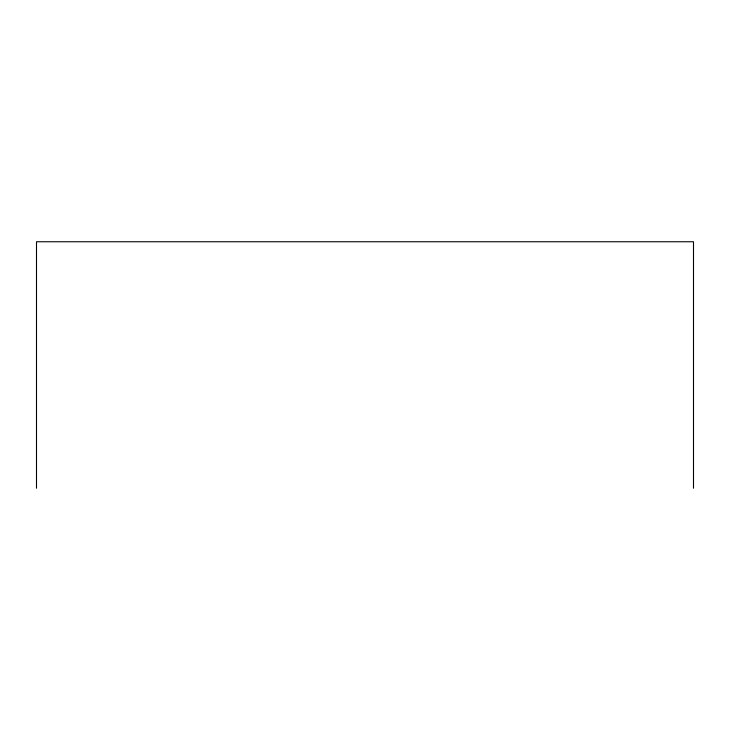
<?xml version="1.0" encoding="UTF-8"?>
<svg xmlns="http://www.w3.org/2000/svg" width="730" height="730" viewBox="0 0 730 730"><rect width="100%" height="100%" fill="white"/><g stroke="black" fill="none" stroke-linecap="round" stroke-linejoin="round"><path stroke-width="1.09" d="M693.5 488.251L693.5 241.749L36.5 241.749L36.5 488.251"/></g></svg>
